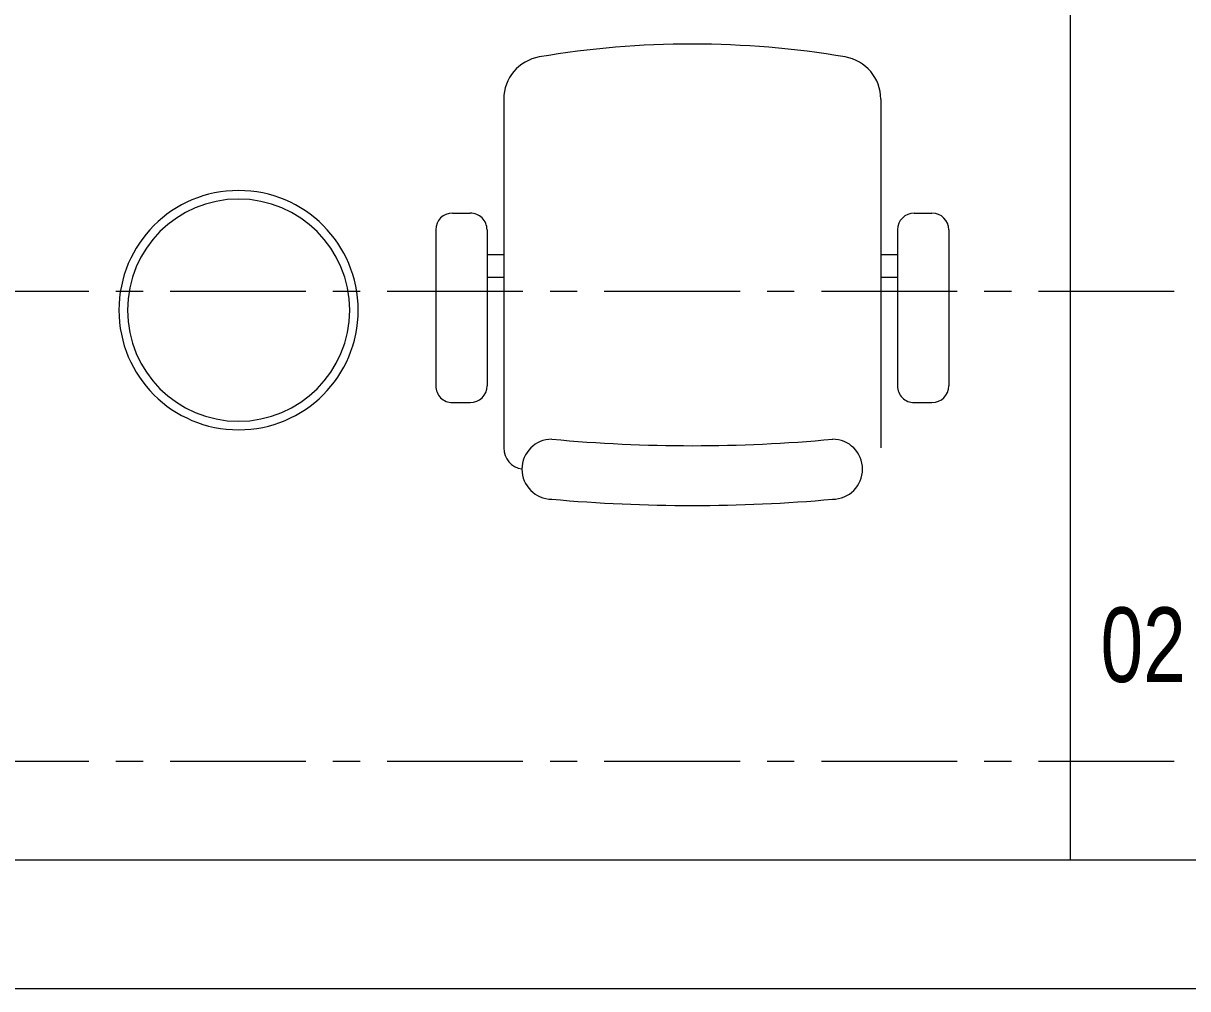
# Model space of a CAD drawing. Header units: millimetres. Extents: x 26027 to 581921, y 7230 to 233891.
# Drawn here: x 476027 to 477390, y 170879 to 172009 of the extents above; entities that cross this region are included whole.
import ezdxf

# ---------------------------------------------------------------- set-up
doc = ezdxf.new("R2010")
doc.units = ezdxf.units.MM
doc.header["$LTSCALE"] = 5
doc.linetypes.add('CENTER', pattern=[50.8, 31.75, -6.35, 6.35, -6.35])
doc.layers.add('axes', color=9, linetype='Continuous')
for name, color, linetype, lineweight in [('Medical Equipment and Furniture', 163, 'Continuous', 0), ('NEW', 1, 'Continuous', 5), ('Walls', 32, 'Continuous', 5)]:
    doc.layers.add(name, color=color, linetype=linetype, lineweight=lineweight)
doc.styles.add('X3G_ENTITY_257CFD', font='swisscl.ttf', dxfattribs={"height": 200})

# ---------------------------------------------------------------- blocks, each defined once
blk = doc.blocks.new('*X15')
at = {"color": 0}
for p, q in [((5, 3), (5, 3)), ((5, 3), (5, 3)), ((5, 3), (5, 3)), ((5, 3), (5, 3)), ((5, 3), (5, 3)), ((5, 3), (5, 3)), ((5, 3), (5, 3)), ((5, 3), (5, 3)), ((5, 3), (5, 3)), ((5, 3), (5, 3)), ((5, 3), (5, 3)), ((5, 3), (5, 3)), ((5, 3), (5, 3)), ((5, 3), (5, 3)), ((5, 3), (5, 3)), ((5, 3), (5, 3)), ((5, 3), (5, 3)), ((5, 3), (5, 3)), ((5, 3), (5, 3)), ((5, 3), (5, 3)), ((5, 3), (5, 3)), ((5, 3), (5, 3)), ((5, 3), (5, 3)), ((5, 3), (5, 3)), ((5, 3), (5, 3)), ((5, 3), (5, 3)), ((5, 3), (5, 3)), ((5, 3), (5, 3)), ((5, 3), (5, 3)), ((5, 3), (5, 3)), ((5, 3), (5, 3)), ((5, 3), (5, 3)), ((5, 3), (5, 3)), ((5, 3), (5, 3)), ((5, 3), (5, 3)), ((5, 3), (5, 3)), ((5, 3), (5, 3)), ((5, 3), (5, 3)), ((5, 3), (5, 3)), ((5, 3), (5, 3)), ((5, 3), (5, 3)), ((5, 3), (5, 3)), ((5, 3), (5, 3)), ((5, 3), (5, 3)), ((5, 3), (5, 3)), ((5, 3), (5, 3)), ((5, 3), (5, 3)), ((5, 3), (5, 3)), ((5, 3), (5, 3)), ((5, 3), (5, 3)), ((5, 3), (5, 3)), ((5, 3), (5, 3)), ((5, 3), (5, 3)), ((5, 3), (5, 3)), ((5, 3), (5, 3)), ((5, 3), (5, 3)), ((5, 3), (5, 3)), ((5, 3), (5, 3)), ((5, 3), (5, 3)), ((5, 3), (5, 3)), ((5, 3), (5, 3)), ((5, 3), (5, 3)), ((5, 3), (5, 3)), ((5, 3), (5, 3)), ((5, 3), (5, 3)), ((5, 3), (5, 3)), ((6, 3), (5, 3)), ((5, 3), (5, 3)), ((6, 3), (5, 3)), ((5, 3), (5, 3)), ((6, 3), (5, 3)), ((5, 3), (5, 3)), ((6, 3), (5, 3)), ((5, 3), (5, 3)), ((5, 3), (5, 3)), ((5, 3), (5, 3)), ((5, 3), (5, 3)), ((5, 3), (5, 3)), ((5, 3), (5, 3)), ((5, 3), (5, 3)), ((5, 3), (5, 3)), ((5, 3), (5, 3)), ((5, 3), (5, 3)), ((5, 3), (5, 3)), ((5, 3), (5, 3)), ((5, 3), (5, 3)), ((5, 3), (5, 3)), ((5, 3), (5, 3)), ((5, 3), (5, 3)), ((5, 3), (5, 3)), ((5, 3), (5, 3)), ((5, 3), (5, 3)), ((5, 3), (5, 3)), ((5, 3), (5, 3)), ((5, 3), (5, 3)), ((5, 3), (5, 3)), ((6, 3), (6, 3)), ((6, 3), (6, 3)), ((6, 3), (6, 3)), ((6, 3), (6, 3)), ((6, 3), (6, 3)), ((6, 3), (6, 3)), ((6, 3), (6, 3)), ((6, 3), (6, 3)), ((6, 3), (6, 3)), ((6, 3), (6, 3)), ((6, 3), (6, 3)), ((6, 3), (6, 3)), ((6, 3), (6, 3)), ((6, 3), (6, 3)), ((6, 3), (6, 3)), ((6, 3), (6, 3)), ((6, 3), (6, 3)), ((6, 3), (6, 3)), ((6, 3), (6, 3)), ((6, 3), (6, 3)), ((6, 3), (6, 3)), ((6, 3), (6, 3)), ((6, 3), (6, 3)), ((6, 3), (6, 3)), ((6, 3), (6, 3)), ((6, 3), (6, 3)), ((6, 3), (6, 3)), ((6, 3), (6, 3)), ((6, 3), (6, 3)), ((6, 3), (6, 3)), ((6, 3), (6, 3)), ((6, 3), (6, 3)), ((6, 3), (6, 3)), ((6, 3), (6, 3)), ((6, 3), (6, 3)), ((6, 3), (6, 3)), ((6, 3), (6, 3)), ((6, 3), (6, 3)), ((6, 3), (6, 3)), ((6, 3), (6, 3)), ((6, 3), (6, 3)), ((6, 3), (6, 3)), ((6, 3), (6, 3)), ((6, 3), (6, 3)), ((6, 3), (6, 3)), ((6, 3), (6, 3)), ((6, 3), (6, 3)), ((6, 3), (6, 3)), ((6, 3), (6, 3)), ((6, 3), (6, 3)), ((6, 3), (6, 3)), ((6, 3), (6, 3)), ((6, 3), (6, 3)), ((6, 3), (6, 3)), ((6, 3), (6, 3)), ((6, 3), (6, 3)), ((6, 3), (6, 3)), ((6, 3), (6, 3)), ((6, 3), (6, 3)), ((6, 3), (6, 3)), ((6, 3), (6, 3)), ((6, 3), (6, 3)), ((6, 3), (6, 3)), ((6, 3), (6, 3)), ((6, 3), (6, 3)), ((6, 3), (6, 3)), ((6, 3), (6, 3)), ((6, 3), (6, 3)), ((6, 3), (6, 3)), ((6, 3), (6, 3)), ((6, 3), (6, 3)), ((6, 3), (6, 3)), ((6, 3), (6, 3)), ((6, 3), (6, 3)), ((6, 3), (6, 3)), ((6, 3), (6, 3)), ((6, 3), (6, 3)), ((6, 3), (6, 3)), ((6, 3), (6, 3)), ((6, 3), (6, 3)), ((6, 3), (6, 3)), ((6, 3), (6, 3)), ((6, 3), (6, 3)), ((6, 3), (6, 3)), ((6, 3), (6, 3)), ((6, 3), (6, 3)), ((6, 3), (6, 3)), ((6, 3), (6, 3)), ((6, 3), (6, 3)), ((6, 3), (6, 3)), ((6, 3), (6, 3)), ((6, 3), (6, 3)), ((6, 3), (6, 3)), ((6, 3), (6, 3)), ((6, 3), (6, 3)), ((6, 3), (6, 3)), ((6, 3), (6, 3)), ((6, 3), (6, 3)), ((6, 3), (6, 3)), ((6, 3), (6, 3)), ((6, 3), (6, 3)), ((6, 3), (6, 3)), ((6, 3), (6, 3)), ((6, 3), (6, 3)), ((6, 3), (6, 3)), ((6, 3), (6, 3)), ((6, 3), (6, 3)), ((6, 3), (6, 3)), ((6, 3), (6, 3)), ((6, 3), (6, 3)), ((6, 3), (6, 3)), ((6, 3), (6, 3)), ((6, 3), (6, 3)), ((6, 3), (6, 3)), ((6, 3), (6, 3)), ((6, 3), (6, 3)), ((6, 3), (6, 3)), ((6, 3), (6, 3)), ((6, 3), (6, 3)), ((6, 3), (6, 3)), ((6, 3), (6, 3)), ((6, 3), (6, 3)), ((6, 3), (6, 3)), ((6, 3), (6, 3)), ((6, 3), (6, 3)), ((6, 3), (6, 3)), ((6, 3), (6, 3)), ((6, 3), (6, 3)), ((6, 3), (6, 3)), ((6, 3), (6, 3)), ((6, 3), (6, 3)), ((6, 3), (6, 3)), ((6, 3), (6, 3)), ((6, 3), (6, 3)), ((6, 3), (6, 3)), ((6, 3), (6, 3)), ((6, 3), (6, 3)), ((6, 3), (6, 3)), ((6, 3), (6, 3)), ((6, 3), (6, 3)), ((6, 3), (6, 3)), ((6, 3), (6, 3)), ((6, 3), (6, 3)), ((6, 3), (6, 3)), ((6, 3), (6, 3)), ((6, 3), (6, 3)), ((6, 3), (6, 3)), ((6, 3), (6, 3)), ((6, 3), (6, 3)), ((6, 3), (6, 3)), ((6, 3), (6, 3)), ((6, 3), (6, 3)), ((6, 3), (6, 3)), ((6, 3), (6, 3)), ((6, 3), (6, 3)), ((6, 3), (6, 3)), ((6, 3), (6, 3)), ((6, 3), (6, 3)), ((6, 3), (6, 3)), ((6, 3), (6, 3)), ((6, 3), (6, 3)), ((6, 3), (6, 3)), ((6, 3), (6, 3)), ((6, 3), (6, 3)), ((6, 3), (6, 3)), ((6, 3), (6, 3)), ((6, 3), (6, 3)), ((6, 3), (6, 3)), ((6, 3), (6, 3)), ((6, 3), (6, 3)), ((6, 3), (6, 3)), ((6, 3), (6, 3)), ((6, 3), (6, 3)), ((6, 3), (6, 3)), ((6, 3), (6, 3)), ((6, 3), (6, 3)), ((6, 3), (6, 3)), ((6, 3), (6, 3)), ((6, 3), (6, 3)), ((6, 3), (6, 3)), ((6, 3), (6, 3)), ((6, 3), (6, 3)), ((6, 3), (6, 3)), ((6, 3), (6, 3)), ((6, 3), (6, 3)), ((6, 3), (6, 3)), ((6, 3), (6, 3)), ((6, 3), (6, 3)), ((6, 3), (6, 3)), ((6, 3), (6, 3)), ((6, 3), (6, 3)), ((6, 3), (6, 3)), ((6, 3), (6, 3)), ((6, 3), (6, 3)), ((6, 3), (6, 3)), ((6, 3), (6, 3)), ((6, 3), (6, 3)), ((6, 3), (6, 3)), ((6, 3), (6, 3)), ((6, 3), (6, 3)), ((6, 3), (6, 3)), ((6, 3), (6, 3)), ((6, 3), (6, 3)), ((6, 3), (6, 3)), ((6, 3), (5, 3)), ((6, 3), (5, 3)), ((6, 3), (5, 3)), ((6, 3), (5, 3)), ((6, 3), (5, 3)), ((6, 3), (6, 3)), ((6, 3), (6, 3)), ((6, 3), (6, 3)), ((6, 3), (6, 3)), ((6, 3), (6, 3)), ((6, 3), (6, 3)), ((6, 3), (6, 3)), ((6, 3), (6, 3)), ((6, 3), (6, 3)), ((6, 3), (6, 3)), ((6, 3), (6, 3)), ((6, 3), (6, 3)), ((6, 3), (6, 3)), ((6, 3), (6, 3)), ((6, 3), (6, 3)), ((6, 3), (6, 3)), ((6, 3), (6, 3)), ((6, 3), (6, 3)), ((6, 3), (6, 3)), ((6, 3), (6, 3)), ((6, 3), (6, 3)), ((6, 3), (6, 3)), ((6, 3), (6, 3)), ((6, 3), (6, 3)), ((6, 3), (6, 3)), ((6, 3), (6, 3)), ((6, 3), (6, 3)), ((6, 3), (6, 3)), ((6, 3), (6, 3)), ((6, 3), (6, 3)), ((6, 3), (6, 3)), ((6, 3), (6, 3)), ((6, 3), (6, 3)), ((6, 3), (6, 3)), ((6, 3), (6, 3)), ((6, 3), (6, 3)), ((6, 3), (6, 3)), ((6, 3), (6, 3)), ((6, 3), (6, 3)), ((6, 3), (6, 3)), ((6, 3), (6, 3)), ((6, 3), (6, 3)), ((6, 3), (6, 3)), ((6, 3), (6, 3)), ((6, 3), (6, 3)), ((6, 3), (6, 3)), ((6, 3), (6, 3)), ((6, 3), (6, 3)), ((6, 3), (6, 3)), ((6, 3), (6, 3)), ((6, 3), (6, 3)), ((6, 3), (6, 3)), ((6, 3), (6, 3)), ((6, 3), (6, 3)), ((6, 3), (6, 3)), ((6, 3), (6, 3)), ((6, 3), (6, 3)), ((6, 3), (6, 3)), ((6, 3), (6, 3)), ((6, 3), (6, 3)), ((6, 3), (6, 3)), ((6, 3), (6, 3)), ((6, 3), (6, 3)), ((6, 3), (6, 3)), ((6, 3), (6, 3)), ((6, 3), (6, 3)), ((6, 3), (6, 3)), ((6, 3), (6, 3)), ((6, 3), (6, 3)), ((6, 3), (6, 3)), ((6, 3), (6, 3)), ((6, 3), (6, 3)), ((6, 3), (6, 3)), ((6, 3), (6, 3)), ((6, 3), (6, 3)), ((6, 3), (6, 3)), ((6, 3), (6, 3)), ((6, 3), (6, 3)), ((6, 3), (6, 3)), ((6, 3), (6, 3)), ((6, 3), (6, 3)), ((6, 3), (6, 3)), ((6, 3), (6, 3)), ((6, 3), (6, 3)), ((6, 3), (6, 3)), ((6, 3), (6, 3)), ((6, 3), (6, 3)), ((6, 3), (6, 3)), ((6, 3), (6, 3)), ((6, 3), (6, 3)), ((6, 3), (6, 3)), ((6, 3), (6, 3)), ((6, 3), (6, 3)), ((6, 3), (6, 3)), ((6, 3), (6, 3)), ((6, 3), (6, 3)), ((6, 3), (6, 3)), ((6, 3), (6, 3)), ((6, 3), (6, 3)), ((6, 3), (6, 3)), ((6, 3), (6, 3)), ((6, 3), (6, 3)), ((6, 3), (6, 3)), ((6, 3), (6, 3)), ((6, 3), (6, 3)), ((6, 3), (6, 3)), ((6, 3), (6, 3)), ((6, 3), (6, 3)), ((6, 3), (6, 3)), ((6, 3), (6, 3)), ((6, 3), (6, 3)), ((6, 3), (6, 3)), ((6, 3), (6, 3)), ((6, 3), (6, 3)), ((6, 3), (6, 3)), ((6, 3), (6, 3)), ((6, 3), (6, 3)), ((6, 3), (6, 3)), ((6, 3), (6, 3)), ((6, 3), (6, 3)), ((6, 3), (6, 3)), ((6, 3), (6, 3)), ((6, 3), (6, 3)), ((6, 3), (6, 3)), ((6, 3), (6, 3)), ((6, 3), (6, 3)), ((6, 3), (6, 3)), ((6, 3), (6, 3)), ((6, 3), (6, 3)), ((6, 3), (6, 3)), ((6, 3), (6, 3)), ((6, 3), (6, 3)), ((6, 3), (6, 3)), ((6, 3), (6, 3)), ((6, 3), (6, 3)), ((6, 3), (6, 3)), ((6, 3), (6, 3)), ((6, 3), (6, 3)), ((6, 3), (6, 3)), ((6, 3), (6, 3)), ((6, 3), (6, 3)), ((6, 3), (6, 3)), ((6, 3), (6, 3)), ((6, 3), (6, 3)), ((6, 3), (6, 3)), ((6, 3), (6, 3)), ((6, 3), (6, 3)), ((6, 3), (6, 3)), ((6, 3), (6, 3)), ((6, 3), (6, 3)), ((6, 3), (6, 3)), ((6, 3), (6, 3)), ((6, 3), (6, 3)), ((6, 3), (6, 3)), ((6, 3), (6, 3)), ((6, 3), (6, 3)), ((6, 3), (6, 3)), ((6, 3), (6, 3)), ((6, 3), (6, 3)), ((6, 3), (6, 3)), ((6, 3), (6, 3)), ((6, 3), (6, 3)), ((6, 3), (6, 3)), ((6, 3), (6, 3)), ((6, 3), (6, 3)), ((6, 3), (6, 3)), ((6, 3), (6, 3)), ((6, 3), (6, 3)), ((6, 3), (6, 3)), ((6, 3), (6, 3)), ((6, 3), (6, 3)), ((6, 3), (6, 3)), ((6, 3), (6, 3)), ((6, 3), (6, 3)), ((6, 3), (6, 3)), ((6, 3), (6, 3)), ((6, 3), (6, 3)), ((6, 3), (6, 3)), ((6, 3), (6, 3)), ((6, 3), (6, 3)), ((6, 3), (6, 3)), ((6, 3), (6, 3)), ((6, 3), (6, 3)), ((6, 3), (6, 3)), ((6, 3), (6, 3)), ((6, 3), (6, 3)), ((6, 3), (6, 3)), ((6, 3), (6, 3)), ((6, 3), (6, 3)), ((6, 3), (6, 3)), ((6, 3), (6, 3)), ((6, 3), (6, 3)), ((6, 3), (6, 3)), ((6, 3), (6, 3)), ((6, 3), (6, 3)), ((6, 3), (6, 3)), ((6, 3), (6, 3)), ((6, 3), (6, 3)), ((6, 3), (6, 3)), ((6, 3), (6, 3)), ((6, 3), (6, 3)), ((6, 3), (6, 3)), ((6, 3), (6, 3)), ((6, 3), (6, 3)), ((6, 3), (6, 3)), ((6, 3), (6, 3)), ((6, 3), (6, 3)), ((6, 3), (6, 3)), ((6, 3), (6, 3)), ((6, 3), (6, 3)), ((6, 3), (6, 3)), ((6, 3), (6, 3)), ((6, 3), (6, 3)), ((6, 3), (6, 3)), ((6, 3), (6, 3)), ((6, 3), (6, 3)), ((6, 3), (6, 3)), ((6, 3), (6, 3)), ((6, 3), (6, 3)), ((6, 3), (6, 3)), ((6, 3), (6, 3)), ((6, 3), (6, 3)), ((6, 3), (6, 3)), ((6, 3), (6, 3)), ((6, 3), (6, 3)), ((6, 3), (6, 3)), ((6, 3), (6, 3)), ((6, 3), (6, 3)), ((6, 3), (6, 3)), ((6, 3), (6, 3)), ((6, 3), (6, 3)), ((6, 3), (6, 3)), ((6, 3), (6, 3)), ((6, 3), (6, 3)), ((6, 3), (6, 3)), ((6, 3), (6, 3)), ((6, 3), (6, 3)), ((6, 3), (6, 3)), ((6, 3), (6, 3)), ((6, 3), (6, 3)), ((6, 3), (6, 3)), ((6, 3), (6, 3)), ((6, 3), (6, 3)), ((6, 3), (6, 3)), ((6, 3), (6, 3)), ((6, 3), (6, 3)), ((6, 3), (6, 3)), ((6, 3), (6, 3)), ((6, 3), (6, 3)), ((6, 3), (6, 3)), ((6, 3), (6, 3)), ((6, 3), (6, 3)), ((6, 3), (6, 3)), ((6, 3), (6, 3)), ((6, 3), (6, 3)), ((6, 3), (6, 3)), ((6, 3), (6, 3)), ((6, 3), (6, 3)), ((6, 3), (6, 3)), ((6, 3), (6, 3)), ((6, 3), (6, 3)), ((6, 3), (6, 3)), ((6, 3), (6, 3)), ((6, 3), (6, 3)), ((6, 3), (6, 3)), ((6, 3), (6, 3)), ((6, 3), (6, 3)), ((6, 3), (6, 3)), ((6, 3), (6, 3)), ((6, 3), (6, 3)), ((6, 3), (6, 3)), ((6, 3), (6, 3)), ((6, 3), (6, 3)), ((6, 3), (6, 3)), ((6, 3), (6, 3)), ((6, 3), (6, 3)), ((6, 3), (6, 3)), ((6, 3), (6, 3)), ((6, 3), (6, 3)), ((6, 3), (6, 3)), ((6, 3), (6, 3)), ((6, 3), (6, 3)), ((6, 3), (6, 3)), ((6, 3), (6, 3)), ((6, 3), (6, 3)), ((6, 3), (6, 3)), ((6, 3), (6, 3)), ((6, 3), (6, 3)), ((6, 3), (6, 3)), ((6, 3), (6, 3)), ((6, 3), (6, 3)), ((6, 3), (6, 3)), ((6, 3), (6, 3)), ((6, 3), (6, 3)), ((6, 3), (6, 3)), ((6, 3), (6, 3)), ((6, 3), (6, 3)), ((6, 3), (6, 3)), ((6, 3), (6, 3)), ((6, 3), (6, 3)), ((6, 3), (6, 3)), ((6, 3), (6, 3)), ((6, 3), (6, 3)), ((6, 3), (6, 3)), ((6, 3), (6, 3)), ((6, 3), (6, 3)), ((6, 3), (6, 3)), ((6, 3), (6, 3)), ((6, 3), (6, 3)), ((6, 3), (6, 3)), ((6, 3), (6, 3)), ((6, 3), (6, 3)), ((6, 3), (6, 3)), ((6, 3), (6, 3)), ((6, 3), (6, 3)), ((6, 3), (6, 3)), ((6, 3), (6, 3))]:
    blk.add_line(p, q, dxfattribs=at)
blk = doc.blocks.new('*X16')
at = {"color": 0}
for p, q in [((13, 1), (13, 1)), ((13, 1), (13, 1)), ((13, 1), (13, 1)), ((13, 1), (13, 1)), ((13, 1), (13, 1)), ((13, 1), (13, 1)), ((13, 1), (13, 1)), ((13, 1), (13, 1)), ((13, 1), (13, 1)), ((13, 1), (13, 1)), ((13, 1), (13, 1)), ((13, 1), (13, 1)), ((13, 1), (13, 1)), ((13, 1), (13, 1)), ((13, 1), (13, 1)), ((13, 1), (14, 1)), ((13, 1), (14, 1)), ((13, 1), (14, 1)), ((13, 1), (13, 1)), ((13, 1), (13, 1)), ((13, 1), (13, 1)), ((13, 1), (13, 1)), ((13, 1), (13, 1)), ((13, 1), (13, 1)), ((13, 1), (13, 1)), ((13, 1), (13, 1)), ((13, 1), (13, 1)), ((13, 1), (13, 1)), ((13, 1), (13, 1)), ((13, 1), (13, 1)), ((13, 1), (13, 1)), ((13, 1), (13, 1)), ((13, 1), (13, 1)), ((13, 1), (13, 1)), ((13, 1), (13, 1)), ((13, 1), (13, 1)), ((13, 1), (13, 1)), ((13, 1), (13, 1)), ((13, 1), (13, 1)), ((13, 1), (13, 1)), ((13, 1), (13, 1)), ((13, 1), (13, 1)), ((13, 1), (13, 1)), ((13, 1), (13, 1)), ((13, 1), (13, 1)), ((13, 1), (13, 1)), ((13, 1), (13, 1)), ((13, 1), (13, 1)), ((13, 1), (13, 1)), ((13, 1), (13, 1)), ((13, 1), (13, 1)), ((13, 1), (13, 1)), ((13, 1), (13, 1)), ((13, 1), (13, 1)), ((13, 1), (13, 1)), ((13, 1), (13, 1)), ((13, 1), (13, 1)), ((13, 1), (13, 1)), ((13, 1), (13, 1)), ((13, 1), (13, 1)), ((13, 1), (13, 1)), ((13, 1), (13, 1)), ((13, 1), (13, 1)), ((13, 1), (13, 1)), ((13, 1), (13, 1)), ((13, 1), (13, 1)), ((13, 1), (13, 1)), ((13, 1), (13, 1)), ((13, 1), (13, 1)), ((13, 1), (13, 1)), ((13, 1), (13, 1)), ((13, 1), (13, 1)), ((13, 1), (13, 1)), ((13, 1), (13, 1)), ((13, 1), (13, 1)), ((13, 1), (13, 1)), ((13, 1), (13, 1)), ((13, 1), (13, 1)), ((13, 1), (13, 1)), ((13, 1), (13, 1)), ((13, 1), (13, 1)), ((13, 1), (13, 1)), ((13, 1), (13, 1)), ((13, 1), (13, 1)), ((13, 1), (13, 1)), ((13, 1), (13, 1)), ((13, 1), (13, 1)), ((13, 1), (13, 1)), ((13, 1), (13, 1)), ((13, 1), (13, 1)), ((13, 1), (13, 1)), ((13, 1), (13, 1)), ((13, 1), (13, 1)), ((13, 1), (13, 1)), ((13, 1), (13, 1)), ((13, 1), (13, 1)), ((13, 1), (13, 1)), ((13, 1), (13, 1)), ((13, 1), (13, 1)), ((13, 1), (13, 1)), ((13, 1), (13, 1)), ((13, 1), (13, 1)), ((13, 1), (13, 1)), ((13, 1), (13, 1)), ((13, 1), (13, 1)), ((13, 1), (13, 1)), ((13, 1), (13, 1)), ((13, 1), (13, 1)), ((13, 1), (13, 1)), ((13, 1), (13, 1)), ((13, 1), (13, 1)), ((13, 1), (13, 1)), ((13, 1), (13, 1)), ((13, 1), (13, 1)), ((13, 1), (13, 1)), ((13, 1), (13, 1)), ((13, 1), (13, 1)), ((13, 1), (13, 1)), ((13, 1), (13, 1)), ((13, 1), (13, 1)), ((13, 1), (13, 1)), ((13, 1), (13, 1)), ((13, 1), (13, 1)), ((13, 1), (14, 1)), ((13, 0), (13, 0)), ((13, 0), (13, 0)), ((13, 0), (13, 0)), ((13, 0), (13, 0)), ((13, 0), (13, 0)), ((13, 0), (13, 0)), ((13, 0), (13, 0)), ((13, 0), (13, 0)), ((13, 0), (13, 0)), ((13, 0), (13, 0)), ((13, 0), (13, 0)), ((13, 0), (13, 0)), ((13, 0), (13, 0)), ((13, 0), (13, 0)), ((13, 0), (13, 0)), ((13, 0), (13, 0)), ((13, 0), (13, 0)), ((13, 0), (13, 0)), ((13, 0), (13, 0)), ((13, 0), (13, 0)), ((13, 0), (13, 0)), ((13, 0), (13, 0)), ((13, 0), (13, 0)), ((13, 0), (13, 0)), ((13, 0), (13, 0)), ((13, 0), (13, 0)), ((13, 0), (13, 0)), ((13, 0), (13, 0)), ((13, 0), (13, 0)), ((13, 0), (13, 0)), ((13, 0), (13, 0)), ((13, 0), (13, 0)), ((13, 0), (13, 0)), ((13, 0), (13, 0)), ((13, 0), (13, 0)), ((13, 0), (13, 0)), ((13, 0), (13, 0)), ((13, 0), (13, 0)), ((13, 0), (13, 0)), ((13, 0), (13, 0)), ((13, 0), (13, 0)), ((13, 0), (13, 0)), ((13, 0), (13, 0)), ((13, 0), (13, 0)), ((13, 0), (13, 0)), ((13, 0), (13, 0)), ((13, 0), (13, 0)), ((13, 0), (13, 0)), ((13, 0), (14, 0)), ((13, 0), (14, 0)), ((13, 0), (13, 0)), ((13, 0), (14, 0)), ((14, 1), (14, 1)), ((14, 1), (14, 1)), ((14, 1), (14, 1)), ((14, 1), (14, 1)), ((14, 1), (14, 1)), ((14, 1), (14, 1)), ((14, 1), (14, 1)), ((14, 1), (14, 1)), ((14, 1), (14, 1)), ((14, 1), (14, 1)), ((14, 1), (14, 1)), ((14, 1), (14, 1)), ((14, 1), (14, 1)), ((14, 1), (14, 1)), ((14, 1), (14, 1)), ((14, 1), (14, 1)), ((14, 1), (14, 1)), ((14, 1), (14, 1)), ((14, 1), (14, 1)), ((14, 1), (14, 1)), ((14, 1), (14, 1)), ((14, 1), (14, 1)), ((14, 1), (14, 1)), ((14, 1), (14, 1)), ((14, 1), (14, 1)), ((14, 1), (14, 1)), ((14, 1), (14, 1)), ((14, 1), (14, 1)), ((14, 1), (14, 1)), ((14, 1), (14, 1)), ((14, 1), (14, 1)), ((14, 1), (14, 1)), ((14, 1), (14, 1)), ((14, 1), (14, 1)), ((14, 1), (14, 1)), ((14, 1), (14, 1)), ((14, 1), (14, 1)), ((14, 1), (14, 1)), ((14, 1), (14, 1)), ((14, 1), (14, 1)), ((14, 1), (14, 1)), ((14, 1), (14, 1)), ((14, 1), (14, 1)), ((14, 1), (14, 1)), ((14, 1), (14, 1)), ((14, 1), (14, 1)), ((14, 1), (14, 1)), ((14, 1), (14, 1)), ((14, 1), (14, 1)), ((14, 1), (14, 1)), ((14, 1), (14, 1)), ((14, 1), (14, 1)), ((14, 1), (14, 1)), ((14, 1), (14, 1)), ((14, 1), (14, 1)), ((14, 1), (14, 1)), ((14, 1), (14, 1)), ((14, 1), (14, 1)), ((14, 1), (14, 1)), ((14, 1), (14, 1)), ((14, 1), (14, 1)), ((14, 1), (14, 1)), ((14, 1), (14, 1)), ((14, 1), (14, 1)), ((14, 1), (14, 1)), ((14, 1), (14, 1)), ((14, 1), (14, 1)), ((14, 1), (14, 1)), ((14, 1), (14, 1)), ((14, 1), (14, 1)), ((14, 1), (14, 1)), ((14, 1), (14, 1)), ((14, 1), (14, 1)), ((14, 1), (14, 1)), ((14, 1), (14, 1)), ((14, 1), (14, 1)), ((14, 1), (14, 1)), ((14, 1), (14, 1)), ((14, 1), (14, 1)), ((14, 1), (14, 1)), ((14, 1), (14, 1)), ((14, 1), (14, 1)), ((14, 1), (14, 1)), ((14, 1), (14, 1)), ((14, 1), (14, 1)), ((14, 1), (14, 1)), ((14, 1), (14, 1)), ((14, 1), (14, 1)), ((14, 1), (14, 1)), ((14, 1), (14, 1)), ((14, 1), (14, 1)), ((14, 1), (14, 1)), ((14, 1), (14, 1)), ((14, 1), (14, 1)), ((14, 0), (14, 0)), ((14, 0), (14, 0)), ((14, 0), (14, 0)), ((14, 0), (14, 0)), ((14, 0), (14, 0)), ((14, 0), (14, 0)), ((14, 0), (14, 0)), ((14, 0), (14, 0)), ((14, 0), (14, 0)), ((14, 0), (14, 0)), ((14, 0), (14, 0)), ((14, 0), (14, 0)), ((14, 0), (14, 0)), ((14, 0), (14, 0)), ((14, 0), (14, 0)), ((14, 0), (14, 0)), ((14, 0), (14, 0)), ((14, 0), (14, 0)), ((14, 0), (14, 0)), ((14, 0), (14, 0)), ((14, 0), (14, 0)), ((14, 0), (14, 0)), ((14, 0), (14, 0)), ((14, 0), (14, 0)), ((14, 0), (14, 0)), ((14, 0), (14, 0)), ((14, 0), (14, 0)), ((14, 0), (14, 0)), ((14, 0), (14, 0)), ((14, 0), (14, 0)), ((14, 0), (14, 0)), ((14, 0), (14, 0)), ((14, 0), (14, 0)), ((14, 0), (14, 0)), ((14, 0), (14, 0)), ((14, 0), (14, 0)), ((14, 0), (14, 0)), ((14, 0), (14, 0)), ((14, 0), (14, 0)), ((14, 0), (14, 0)), ((14, 0), (14, 0)), ((14, 0), (14, 0)), ((14, 0), (14, 0)), ((14, 0), (14, 0)), ((14, 0), (14, 0)), ((14, 0), (14, 0)), ((14, 0), (14, 0)), ((14, 0), (14, 0)), ((13, 0), (13, 0)), ((13, 0), (14, 0)), ((13, 0), (13, 0)), ((13, 0), (14, 0)), ((13, 0), (13, 0)), ((13, 0), (14, 0)), ((13, 0), (13, 0)), ((13, 0), (13, 0)), ((13, 0), (13, 0)), ((13, 0), (13, 0)), ((13, 0), (14, 0)), ((13, 0), (13, 0)), ((13, 0), (14, 0)), ((13, 0), (13, 0)), ((13, 0), (14, 0)), ((13, 0), (13, 0)), ((13, 0), (14, 0)), ((13, 0), (13, 0)), ((13, 0), (14, 0)), ((13, 0), (13, 0)), ((13, 0), (14, 0)), ((13, 0), (13, 0)), ((13, 0), (14, 0)), ((13, 0), (13, 0)), ((13, 0), (13, 0)), ((13, 0), (13, 0)), ((13, 0), (14, 0)), ((13, 0), (13, 0)), ((13, 0), (14, 0)), ((13, 0), (13, 0)), ((13, 0), (14, 0)), ((13, 0), (13, 0)), ((13, 0), (14, 0)), ((13, 0), (13, 0)), ((13, 0), (13, 0)), ((13, 0), (13, 0)), ((13, 0), (13, 0)), ((13, 0), (13, 0)), ((13, 0), (13, 0)), ((13, 0), (13, 0)), ((13, 0), (13, 0)), ((13, 0), (13, 0)), ((13, 0), (13, 0)), ((13, 0), (13, 0)), ((13, 0), (13, 0)), ((13, 0), (13, 0)), ((13, 0), (13, 0)), ((13, 0), (13, 0)), ((13, 0), (13, 0)), ((13, 0), (13, 0)), ((13, 0), (13, 0)), ((13, 0), (13, 0)), ((13, 0), (13, 0)), ((13, 0), (13, 0)), ((13, 0), (13, 0)), ((13, 0), (13, 0)), ((13, 0), (13, 0)), ((13, 0), (13, 0)), ((13, 0), (13, 0)), ((13, 0), (13, 0)), ((13, 0), (13, 0)), ((13, 0), (13, 0)), ((13, 0), (13, 0)), ((13, 0), (13, 0)), ((13, -1), (13, -1)), ((13, -1), (13, -1)), ((13, -1), (13, -1)), ((13, -1), (13, -1)), ((13, -1), (13, -1)), ((13, -1), (14, -1)), ((13, -1), (13, -1)), ((14, 0), (14, 0)), ((14, 0), (14, 0)), ((14, 0), (14, 0)), ((14, 0), (14, 0)), ((14, 0), (14, 0)), ((14, 0), (14, 0)), ((14, 0), (14, 0)), ((14, 0), (14, 0)), ((14, 0), (14, 0)), ((14, 0), (14, 0)), ((14, 0), (14, 0)), ((14, 0), (14, 0)), ((14, 0), (14, 0)), ((14, 0), (14, 0)), ((14, 0), (14, 0)), ((13, 0), (14, 0)), ((14, 0), (14, 0)), ((14, 0), (14, 0)), ((14, 0), (14, 0)), ((14, 0), (14, 0)), ((14, 0), (14, 0)), ((14, 0), (14, 0)), ((14, 0), (14, 0)), ((14, 0), (14, 0)), ((14, 0), (14, 0)), ((14, 0), (14, 0)), ((14, 0), (14, 0)), ((14, 0), (14, 0)), ((14, 0), (14, 0)), ((14, 0), (14, 0)), ((14, 0), (14, 0)), ((14, 0), (14, 0)), ((14, 0), (14, 0)), ((14, 0), (14, 0)), ((14, 0), (14, 0)), ((14, 0), (14, 0)), ((14, 0), (14, 0)), ((14, 0), (14, 0)), ((14, 0), (14, 0)), ((14, 0), (14, 0)), ((14, 0), (14, 0)), ((14, 0), (14, 0)), ((14, 0), (14, 0)), ((14, 0), (14, 0)), ((14, 0), (14, 0)), ((14, 0), (14, 0)), ((14, 0), (14, 0)), ((14, 0), (14, 0)), ((14, 0), (14, 0)), ((14, 0), (14, 0)), ((14, -1), (14, -1)), ((14, -1), (14, -1)), ((14, -1), (14, -1)), ((14, -1), (14, -1)), ((14, -1), (14, -1))]:
    blk.add_line(p, q, dxfattribs=at)
blk = doc.blocks.new('GF21018-P')
at = {"color": 0}
for p, q in [((-0.2207, 0.4756), (-0.2207, 0.0675)), ((0.2205, 0.4756), (0.2205, 0.0675)), ((-0.2806, 0.3422), (-0.2598, 0.3422)), ((0.2596, 0.3422), (0.2804, 0.3422)), ((-0.3002, 0.3226), (-0.3002, 0.14)), ((-0.2402, 0.3226), (-0.2402, 0.14)), ((0.24, 0.3226), (0.24, 0.14)), ((0.3, 0.3226), (0.3, 0.14)), ((-0.2402, 0.2937), (-0.2207, 0.2937)), ((0.2205, 0.2937), (0.24, 0.2937)), ((-0.2402, 0.2671), (-0.2207, 0.2671)), ((0.2205, 0.2671), (0.24, 0.2671)), ((-0.2806, 0.1204), (-0.2598, 0.1204)), ((0.2596, 0.1204), (0.2804, 0.1204))]:
    blk.add_line(p, q, dxfattribs=at)
for points in [[(0.24, 0.2937), (0.24, 0.2937), (0.24, 0.2937), (0.24, 0.2937), (0.24, 0.2937), (0.24, 0.2937), (0.24, 0.2937), (0.24, 0.2937), (0.24, 0.2937), (0.24, 0.2937), (0.24, 0.2937), (0.24, 0.2937), (0.24, 0.2937), (0.24, 0.2937), (0.24, 0.2937), (0.24, 0.2937), (0.24, 0.2937), (0.24, 0.2937), (0.24, 0.2937), (0.24, 0.2937), (0.24, 0.2937), (0.24, 0.2937), (0.24, 0.2937), (0.24, 0.2937), (0.24, 0.2937), (0.24, 0.2937), (0.24, 0.2937), (0.24, 0.2937), (0.24, 0.2937), (0.24, 0.2937), (0.24, 0.2937), (0.24, 0.2937), (0.24, 0.2937), (0.24, 0.2937), (0.24, 0.2937), (0.24, 0.2937), (0.24, 0.2937), (0.24, 0.2937), (0.24, 0.2937), (0.24, 0.2937), (0.24, 0.2937), (0.24, 0.2937), (0.24, 0.2937), (0.24, 0.2937), (0.24, 0.2937), (0.24, 0.2937), (0.24, 0.2937), (0.24, 0.2937), (0.24, 0.2937), (0.24, 0.2937), (0.24, 0.2937), (0.24, 0.2937), (0.24, 0.2937), (0.24, 0.2937), (0.24, 0.2937), (0.24, 0.2937), (0.24, 0.2937), (0.24, 0.2937), (0.24, 0.2937), (0.24, 0.2937), (0.24, 0.2937), (0.24, 0.2937), (0.24, 0.2937), (0.24, 0.2937), (0.24, 0.2937), (0.24, 0.2937), (0.24, 0.2937), (0.24, 0.2937), (0.24, 0.2937), (0.24, 0.2937), (0.24, 0.2937), (0.24, 0.2937), (0.24, 0.2937), (0.24, 0.2937), (0.24, 0.2937), (0.24, 0.2937), (0.24, 0.2937), (0.24, 0.2937), (0.24, 0.2937), (0.24, 0.2937), (0.24, 0.2937), (0.24, 0.2937), (0.24, 0.2937), (0.24, 0.2937), (0.24, 0.2937), (0.24, 0.2937), (0.24, 0.2937), (0.24, 0.2937), (0.24, 0.2937), (0.24, 0.2937), (0.24, 0.2937), (0.24, 0.2937), (0.24, 0.2937), (0.24, 0.2937), (0.24, 0.2937), (0.24, 0.2937), (0.24, 0.2937), (0.24, 0.2937), (0.24, 0.2937), (0.24, 0.2937), (0.24, 0.2937), (0.24, 0.2937), (0.24, 0.2937), (0.24, 0.2937), (0.24, 0.2937), (0.24, 0.2937), (0.24, 0.2937), (0.24, 0.2937), (0.24, 0.2937), (0.24, 0.2937), (0.24, 0.2937), (0.24, 0.2937), (0.24, 0.2937), (0.24, 0.2937), (0.24, 0.2937), (0.24, 0.2937), (0.24, 0.2937), (0.24, 0.2937), (0.24, 0.2937), (0.24, 0.2937), (0.24, 0.2937), (0.24, 0.2937), (0.24, 0.2937), (0.24, 0.2937), (0.24, 0.2937), (0.24, 0.2937), (0.24, 0.2937), (0.24, 0.2937), (0.24, 0.2937), (0.24, 0.2937), (0.24, 0.2937), (0.24, 0.2937), (0.24, 0.2937), (0.24, 0.2937), (0.24, 0.2937), (0.24, 0.2937), (0.24, 0.2937), (0.24, 0.2937), (0.24, 0.2937), (0.24, 0.2937), (0.24, 0.2937), (0.24, 0.2937), (0.24, 0.2937), (0.24, 0.2937), (0.24, 0.2937), (0.24, 0.2937), (0.24, 0.2937), (0.24, 0.2937), (0.24, 0.2937), (0.24, 0.2937), (0.24, 0.2937), (0.24, 0.2937), (0.24, 0.2937), (0.24, 0.2937), (0.24, 0.2937), (0.24, 0.2937), (0.24, 0.2937), (0.24, 0.2937), (0.24, 0.2937), (0.24, 0.2937), (0.24, 0.2937), (0.24, 0.2937), (0.24, 0.2937), (0.24, 0.2937), (0.24, 0.2937), (0.24, 0.2937), (0.24, 0.2937), (0.24, 0.2937), (0.24, 0.2937), (0.24, 0.2937), (0.24, 0.2937), (0.24, 0.2937), (0.24, 0.2937), (0.24, 0.2937), (0.24, 0.2937), (0.24, 0.2937), (0.24, 0.2937), (0.24, 0.2937), (0.24, 0.2937), (0.24, 0.2937), (0.24, 0.2937), (0.24, 0.2937), (0.24, 0.2937), (0.24, 0.2937), (0.24, 0.2937), (0.24, 0.2937), (0.24, 0.2937), (0.24, 0.2937), (0.24, 0.2937), (0.24, 0.2937), (0.24, 0.2937), (0.24, 0.2937), (0.24, 0.2937), (0.24, 0.2937), (0.24, 0.2937), (0.24, 0.2937), (0.24, 0.2937), (0.24, 0.2937), (0.24, 0.2937), (0.24, 0.2937), (0.24, 0.2937), (0.24, 0.2937), (0.24, 0.2937), (0.24, 0.2937), (0.24, 0.2937), (0.24, 0.2937), (0.24, 0.2937), (0.24, 0.2937), (0.24, 0.2937), (0.24, 0.2937), (0.24, 0.2937), (0.24, 0.2937), (0.24, 0.2937), (0.24, 0.2937), (0.24, 0.2937), (0.24, 0.2937), (0.24, 0.2937), (0.24, 0.2937), (0.24, 0.2937), (0.24, 0.2937), (0.24, 0.2937), (0.24, 0.2937), (0.24, 0.2937), (0.24, 0.2937), (0.24, 0.2937), (0.24, 0.2937), (0.24, 0.2937), (0.24, 0.2937), (0.24, 0.2937), (0.24, 0.2937), (0.24, 0.2937), (0.24, 0.2937), (0.24, 0.2937), (0.24, 0.2937), (0.24, 0.2937), (0.24, 0.2937), (0.24, 0.2937), (0.24, 0.2937), (0.24, 0.2937), (0.24, 0.2937), (0.24, 0.2937), (0.24, 0.2937), (0.24, 0.2937), (0.24, 0.2937), (0.24, 0.2937), (0.24, 0.2937), (0.24, 0.2937), (0.24, 0.2937), (0.24, 0.2937), (0.24, 0.2937), (0.24, 0.2937), (0.24, 0.2937), (0.24, 0.2937), (0.24, 0.2937), (0.24, 0.2937), (0.24, 0.2937), (0.24, 0.2937), (0.24, 0.2937), (0.24, 0.2937), (0.24, 0.2937), (0.24, 0.2937), (0.24, 0.2937), (0.24, 0.2937), (0.24, 0.2937), (0.24, 0.2937), (0.24, 0.2937), (0.24, 0.2937), (0.24, 0.2937), (0.24, 0.2937), (0.24, 0.2937), (0.24, 0.2937), (0.24, 0.2937), (0.24, 0.2937), (0.24, 0.2937), (0.24, 0.2937), (0.24, 0.2937), (0.24, 0.2937)], [(0.24, 0.2937), (0.24, 0.2937), (0.24, 0.2937), (0.24, 0.2937), (0.24, 0.2937), (0.24, 0.2937), (0.24, 0.2937), (0.24, 0.2937), (0.24, 0.2937), (0.24, 0.2937), (0.24, 0.2937), (0.24, 0.2937), (0.24, 0.2937), (0.24, 0.2937), (0.24, 0.2937), (0.24, 0.2937), (0.24, 0.2937), (0.24, 0.2937), (0.24, 0.2937), (0.24, 0.2937), (0.24, 0.2937), (0.24, 0.2937), (0.24, 0.2937), (0.24, 0.2937), (0.24, 0.2937), (0.24, 0.2937), (0.24, 0.2937), (0.24, 0.2937), (0.24, 0.2937), (0.24, 0.2937), (0.24, 0.2937), (0.24, 0.2937), (0.24, 0.2937), (0.24, 0.2937), (0.24, 0.2937), (0.24, 0.2937), (0.24, 0.2937), (0.24, 0.2937), (0.24, 0.2937), (0.24, 0.2937), (0.24, 0.2937), (0.24, 0.2937), (0.24, 0.2937), (0.24, 0.2937), (0.24, 0.2937), (0.24, 0.2937), (0.24, 0.2937), (0.24, 0.2937), (0.24, 0.2937), (0.24, 0.2937), (0.24, 0.2937), (0.24, 0.2937), (0.24, 0.2937), (0.24, 0.2937), (0.24, 0.2937), (0.24, 0.2937), (0.24, 0.2937), (0.24, 0.2937), (0.24, 0.2937), (0.24, 0.2937), (0.24, 0.2937), (0.24, 0.2937), (0.24, 0.2937), (0.24, 0.2937), (0.24, 0.2937), (0.24, 0.2937), (0.24, 0.2937), (0.24, 0.2937), (0.24, 0.2937), (0.24, 0.2937), (0.24, 0.2937), (0.24, 0.2937), (0.24, 0.2937), (0.24, 0.2937), (0.24, 0.2937), (0.24, 0.2937), (0.24, 0.2937), (0.24, 0.2937), (0.24, 0.2937), (0.24, 0.2937), (0.24, 0.2937), (0.24, 0.2937), (0.24, 0.2937), (0.24, 0.2937), (0.24, 0.2937), (0.24, 0.2937), (0.24, 0.2937), (0.24, 0.2937), (0.24, 0.2937), (0.24, 0.2937), (0.24, 0.2937), (0.24, 0.2937), (0.24, 0.2937), (0.24, 0.2937), (0.24, 0.2937), (0.24, 0.2937), (0.24, 0.2937), (0.24, 0.2937), (0.24, 0.2937), (0.24, 0.2937), (0.24, 0.2937), (0.24, 0.2937), (0.24, 0.2937), (0.24, 0.2937), (0.24, 0.2937), (0.24, 0.2937), (0.24, 0.2937), (0.24, 0.2937), (0.24, 0.2937), (0.24, 0.2937), (0.24, 0.2937), (0.24, 0.2937), (0.24, 0.2937), (0.24, 0.2937), (0.24, 0.2937), (0.24, 0.2937), (0.24, 0.2937), (0.24, 0.2937), (0.24, 0.2937), (0.24, 0.2937), (0.24, 0.2937), (0.24, 0.2937), (0.24, 0.2937), (0.24, 0.2937), (0.24, 0.2937), (0.24, 0.2937), (0.24, 0.2937), (0.24, 0.2937), (0.24, 0.2937), (0.24, 0.2937), (0.24, 0.2937), (0.24, 0.2937), (0.24, 0.2937), (0.24, 0.2937), (0.24, 0.2937), (0.24, 0.2937), (0.24, 0.2937), (0.24, 0.2937), (0.24, 0.2937), (0.24, 0.2937), (0.24, 0.2937), (0.24, 0.2937), (0.24, 0.2937), (0.24, 0.2937), (0.24, 0.2937), (0.24, 0.2937), (0.24, 0.2937), (0.24, 0.2937), (0.24, 0.2937), (0.24, 0.2937), (0.24, 0.2937), (0.24, 0.2937), (0.24, 0.2937), (0.24, 0.2937), (0.24, 0.2937), (0.24, 0.2937), (0.24, 0.2937), (0.24, 0.2937), (0.24, 0.2937), (0.24, 0.2937), (0.24, 0.2937), (0.24, 0.2937), (0.24, 0.2937), (0.24, 0.2937), (0.24, 0.2937), (0.24, 0.2937), (0.24, 0.2937), (0.24, 0.2937), (0.24, 0.2937), (0.24, 0.2937), (0.24, 0.2937), (0.24, 0.2937), (0.24, 0.2937), (0.24, 0.2937), (0.24, 0.2937), (0.24, 0.2937), (0.24, 0.2937), (0.24, 0.2937), (0.24, 0.2937), (0.24, 0.2937), (0.24, 0.2937), (0.24, 0.2937), (0.24, 0.2937), (0.24, 0.2937), (0.24, 0.2937), (0.24, 0.2937), (0.24, 0.2937), (0.24, 0.2937), (0.24, 0.2937), (0.24, 0.2937), (0.24, 0.2937), (0.24, 0.2937), (0.24, 0.2937), (0.24, 0.2937), (0.24, 0.2937), (0.24, 0.2937), (0.24, 0.2937), (0.24, 0.2937), (0.24, 0.2937), (0.24, 0.2937), (0.24, 0.2937), (0.24, 0.2937), (0.24, 0.2937), (0.24, 0.2937), (0.24, 0.2937), (0.24, 0.2937), (0.24, 0.2937), (0.24, 0.2937), (0.24, 0.2937), (0.24, 0.2937), (0.24, 0.2937), (0.24, 0.2937), (0.24, 0.2937), (0.24, 0.2937), (0.24, 0.2937), (0.24, 0.2937), (0.24, 0.2937), (0.24, 0.2937), (0.24, 0.2937)], [(0.24, 0.2937), (0.24, 0.2937), (0.24, 0.2937), (0.24, 0.2937), (0.24, 0.2937), (0.24, 0.2937), (0.24, 0.2937), (0.24, 0.2937), (0.24, 0.2937), (0.24, 0.2937), (0.24, 0.2937), (0.24, 0.2937), (0.24, 0.2937), (0.24, 0.2937), (0.24, 0.2937), (0.24, 0.2937), (0.24, 0.2937), (0.24, 0.2937), (0.24, 0.2937), (0.24, 0.2937), (0.24, 0.2937), (0.24, 0.2937), (0.24, 0.2937), (0.24, 0.2937), (0.24, 0.2937), (0.24, 0.2937), (0.24, 0.2937), (0.24, 0.2937), (0.24, 0.2937), (0.24, 0.2937), (0.24, 0.2937), (0.24, 0.2937), (0.24, 0.2937), (0.24, 0.2937), (0.24, 0.2937), (0.24, 0.2937), (0.24, 0.2937), (0.24, 0.2937), (0.24, 0.2937), (0.24, 0.2937), (0.24, 0.2937), (0.24, 0.2937), (0.24, 0.2937), (0.24, 0.2937), (0.24, 0.2937), (0.24, 0.2937), (0.24, 0.2937), (0.24, 0.2937), (0.24, 0.2937), (0.24, 0.2937), (0.24, 0.2937), (0.24, 0.2937), (0.24, 0.2937), (0.24, 0.2937), (0.24, 0.2937), (0.24, 0.2937), (0.24, 0.2937), (0.24, 0.2937), (0.24, 0.2937), (0.24, 0.2937), (0.24, 0.2937), (0.24, 0.2937), (0.24, 0.2937), (0.24, 0.2937), (0.24, 0.2937), (0.24, 0.2937), (0.24, 0.2937), (0.24, 0.2937), (0.24, 0.2937), (0.24, 0.2937), (0.24, 0.2937), (0.24, 0.2937), (0.24, 0.2937), (0.24, 0.2937), (0.24, 0.2937), (0.24, 0.2937), (0.24, 0.2937), (0.24, 0.2937), (0.24, 0.2937), (0.24, 0.2937), (0.24, 0.2937), (0.24, 0.2937), (0.24, 0.2937), (0.24, 0.2937), (0.24, 0.2937), (0.24, 0.2937), (0.24, 0.2937), (0.24, 0.2937), (0.24, 0.2937), (0.24, 0.2937), (0.24, 0.2937), (0.24, 0.2937), (0.24, 0.2937), (0.24, 0.2937), (0.24, 0.2937), (0.24, 0.2937), (0.24, 0.2937), (0.24, 0.2937), (0.24, 0.2937), (0.24, 0.2937), (0.24, 0.2937), (0.24, 0.2937), (0.24, 0.2937), (0.24, 0.2937), (0.24, 0.2937), (0.24, 0.2937), (0.24, 0.2937), (0.24, 0.2937), (0.24, 0.2937), (0.24, 0.2937), (0.24, 0.2937), (0.24, 0.2937), (0.24, 0.2937), (0.24, 0.2937), (0.24, 0.2937), (0.24, 0.2937), (0.24, 0.2937), (0.24, 0.2937), (0.24, 0.2937), (0.24, 0.2937), (0.24, 0.2937), (0.24, 0.2937), (0.24, 0.2937), (0.24, 0.2937), (0.24, 0.2937), (0.24, 0.2937), (0.24, 0.2937), (0.24, 0.2937), (0.24, 0.2937), (0.24, 0.2937), (0.24, 0.2937), (0.24, 0.2937), (0.24, 0.2937), (0.24, 0.2937), (0.24, 0.2937), (0.24, 0.2937), (0.24, 0.2937), (0.24, 0.2937), (0.24, 0.2937), (0.24, 0.2937), (0.24, 0.2937), (0.24, 0.2937), (0.24, 0.2937), (0.24, 0.2937), (0.24, 0.2937), (0.24, 0.2937), (0.24, 0.2937), (0.24, 0.2937), (0.24, 0.2937), (0.24, 0.2937), (0.24, 0.2937), (0.24, 0.2937), (0.24, 0.2937), (0.24, 0.2937), (0.24, 0.2937), (0.24, 0.2937), (0.24, 0.2937), (0.24, 0.2937), (0.24, 0.2937), (0.24, 0.2937), (0.24, 0.2937), (0.24, 0.2937), (0.24, 0.2937), (0.24, 0.2937), (0.24, 0.2937), (0.24, 0.2937), (0.24, 0.2937), (0.24, 0.2937), (0.24, 0.2937), (0.24, 0.2937), (0.24, 0.2937), (0.24, 0.2937), (0.24, 0.2937), (0.24, 0.2937), (0.24, 0.2937), (0.24, 0.2937), (0.24, 0.2937), (0.24, 0.2937), (0.24, 0.2937), (0.24, 0.2937), (0.24, 0.2937), (0.24, 0.2937), (0.24, 0.2937), (0.24, 0.2937), (0.24, 0.2937), (0.24, 0.2937), (0.24, 0.2937), (0.24, 0.2937), (0.24, 0.2937), (0.24, 0.2937), (0.24, 0.2937), (0.24, 0.2937), (0.24, 0.2937), (0.24, 0.2937), (0.24, 0.2937), (0.24, 0.2937), (0.24, 0.2937), (0.24, 0.2937), (0.24, 0.2937), (0.24, 0.2937), (0.24, 0.2937), (0.24, 0.2937), (0.24, 0.2937), (0.24, 0.2937), (0.24, 0.2937), (0.24, 0.2937), (0.24, 0.2937), (0.24, 0.2937), (0.24, 0.2937), (0.24, 0.2937), (0.24, 0.2937), (0.24, 0.2937), (0.24, 0.2937), (0.24, 0.2937)]]:
    blk.add_lwpolyline(points, close=True, dxfattribs=at)
for centre, radius, start, end in [((-0.0001, -0.5295), 1.0695, 80.3671, 99.6329), ((-0.1707, 0.4756), 0.05, 99.6329, 180), ((0.1705, 0.4756), 0.05, 0, 80.3671), ((-0.2806, 0.3226), 0.0196, 90, 180), ((-0.2598, 0.3226), 0.0196, 360, 90), ((0.2596, 0.3226), 0.0196, 90, 180), ((0.2804, 0.3226), 0.0196, 0, 90), ((-0.2806, 0.14), 0.0196, 180, 270), ((-0.2598, 0.14), 0.0196, 270, 360), ((0.2596, 0.14), 0.0196, 180, 270), ((0.2804, 0.14), 0.0196, 270, 0), ((-0.1643, 0.0425), 0.0351, 90, 270), ((0, 1.8467), 1.7767, 264.6946, 275.3053), ((0.1641, 0.0425), 0.0351, 270, 90), ((-0.1957, 0.0675), 0.025, 180, 261.4721), ((0, 1.8314), 1.8314, 264.8532, 275.147)]:
    blk.add_arc(centre, radius, start, end, dxfattribs=at)
at = {"layer": 'NEW', "color": 0, "linetype": 'Continuous'}
for points in [[(0.24, 0.2937), (0.24, 0.2937), (0.24, 0.2937), (0.24, 0.2937), (0.24, 0.2937), (0.24, 0.2937), (0.24, 0.2937), (0.24, 0.2937)], [(0.24, 0.2937), (0.24, 0.2937), (0.24, 0.2937), (0.24, 0.2937), (0.24, 0.2937), (0.24, 0.2937), (0.24, 0.2937)], [(0.24, 0.2937), (0.24, 0.2937), (0.24, 0.2937), (0.24, 0.2937), (0.24, 0.2937), (0.24, 0.2937), (0.24, 0.2937), (0.24, 0.2937), (0.24, 0.2937)], [(0.24, 0.2937), (0.24, 0.2937), (0.24, 0.2937), (0.24, 0.2937), (0.24, 0.2937), (0.24, 0.2937), (0.24, 0.2937), (0.24, 0.2937), (0.24, 0.2937), (0.24, 0.2937)], [(0.24, 0.2937), (0.24, 0.2937), (0.24, 0.2937), (0.24, 0.2937), (0.24, 0.2937), (0.24, 0.2937), (0.24, 0.2937), (0.24, 0.2937), (0.24, 0.2937), (0.24, 0.2937), (0.24, 0.2937), (0.24, 0.2937), (0.24, 0.2937), (0.24, 0.2937), (0.24, 0.2937)], [(0.24, 0.2937), (0.24, 0.2937), (0.24, 0.2937), (0.24, 0.2937), (0.24, 0.2937), (0.24, 0.2937), (0.24, 0.2937), (0.24, 0.2937), (0.24, 0.2937), (0.24, 0.2937)], [(0.24, 0.2937), (0.24, 0.2937), (0.24, 0.2937), (0.24, 0.2937), (0.24, 0.2937), (0.24, 0.2937), (0.24, 0.2937), (0.24, 0.2937), (0.24, 0.2937), (0.24, 0.2937)], [(0.24, 0.2937), (0.24, 0.2937), (0.24, 0.2937), (0.24, 0.2937), (0.24, 0.2937), (0.24, 0.2937), (0.24, 0.2937), (0.24, 0.2937), (0.24, 0.2937), (0.24, 0.2937)], [(0.24, 0.2937), (0.24, 0.2937), (0.24, 0.2937), (0.24, 0.2937), (0.24, 0.2937), (0.24, 0.2937), (0.24, 0.2937), (0.24, 0.2937), (0.24, 0.2937), (0.24, 0.2937), (0.24, 0.2937), (0.24, 0.2937), (0.24, 0.2937), (0.24, 0.2937), (0.24, 0.2937), (0.24, 0.2937), (0.24, 0.2937), (0.24, 0.2937)], [(0.24, 0.2937), (0.24, 0.2937), (0.24, 0.2937), (0.24, 0.2937), (0.24, 0.2937), (0.24, 0.2937), (0.24, 0.2937), (0.24, 0.2937), (0.24, 0.2937), (0.24, 0.2937), (0.24, 0.2937), (0.24, 0.2937)], [(0.24, 0.2937), (0.24, 0.2937), (0.24, 0.2937), (0.24, 0.2937), (0.24, 0.2937), (0.24, 0.2937), (0.24, 0.2937)], [(0.24, 0.2937), (0.24, 0.2937), (0.24, 0.2937), (0.24, 0.2937), (0.24, 0.2937), (0.24, 0.2937), (0.24, 0.2937), (0.24, 0.2937), (0.24, 0.2937), (0.24, 0.2937), (0.24, 0.2937), (0.24, 0.2937), (0.24, 0.2937), (0.24, 0.2937), (0.24, 0.2937), (0.24, 0.2937), (0.24, 0.2937), (0.24, 0.2937), (0.24, 0.2937), (0.24, 0.2937), (0.24, 0.2937), (0.24, 0.2937), (0.24, 0.2937), (0.24, 0.2937), (0.24, 0.2937), (0.24, 0.2937), (0.24, 0.2937), (0.24, 0.2937), (0.24, 0.2937), (0.24, 0.2937), (0.24, 0.2937), (0.24, 0.2937), (0.24, 0.2937), (0.24, 0.2937), (0.24, 0.2937), (0.24, 0.2937), (0.24, 0.2937), (0.24, 0.2937), (0.24, 0.2937), (0.24, 0.2937), (0.24, 0.2937), (0.24, 0.2937), (0.24, 0.2937), (0.24, 0.2937), (0.24, 0.2937), (0.24, 0.2937), (0.24, 0.2937), (0.24, 0.2937), (0.24, 0.2937), (0.24, 0.2937), (0.24, 0.2937), (0.24, 0.2937), (0.24, 0.2937), (0.24, 0.2937), (0.24, 0.2937), (0.24, 0.2937), (0.24, 0.2937), (0.24, 0.2937), (0.24, 0.2937), (0.24, 0.2937), (0.24, 0.2937), (0.24, 0.2937), (0.24, 0.2937), (0.24, 0.2937), (0.24, 0.2937), (0.24, 0.2937), (0.24, 0.2937), (0.24, 0.2937), (0.24, 0.2937), (0.24, 0.2937), (0.24, 0.2937), (0.24, 0.2937), (0.24, 0.2937), (0.24, 0.2937), (0.24, 0.2937), (0.24, 0.2937), (0.24, 0.2937), (0.24, 0.2937), (0.24, 0.2937), (0.24, 0.2937), (0.24, 0.2937), (0.24, 0.2937), (0.24, 0.2937), (0.24, 0.2937), (0.24, 0.2937), (0.24, 0.2937), (0.24, 0.2937), (0.24, 0.2937), (0.24, 0.2937), (0.24, 0.2937), (0.24, 0.2937), (0.24, 0.2937), (0.24, 0.2937), (0.24, 0.2937), (0.24, 0.2937), (0.24, 0.2937), (0.24, 0.2937), (0.24, 0.2937), (0.24, 0.2937), (0.24, 0.2937), (0.24, 0.2937), (0.24, 0.2937), (0.24, 0.2937), (0.24, 0.2937), (0.24, 0.2937), (0.24, 0.2937), (0.24, 0.2937), (0.24, 0.2937), (0.24, 0.2937), (0.24, 0.2937), (0.24, 0.2937)], [(0.24, 0.2937), (0.24, 0.2937), (0.24, 0.2937), (0.24, 0.2937), (0.24, 0.2937), (0.24, 0.2937), (0.24, 0.2937), (0.24, 0.2937), (0.24, 0.2937), (0.24, 0.2937), (0.24, 0.2937), (0.24, 0.2937), (0.24, 0.2937), (0.24, 0.2937), (0.24, 0.2937), (0.24, 0.2937), (0.24, 0.2937)], [(0.24, 0.2937), (0.24, 0.2937), (0.24, 0.2937), (0.24, 0.2937), (0.24, 0.2937), (0.24, 0.2937), (0.24, 0.2937), (0.24, 0.2937), (0.24, 0.2937), (0.24, 0.2937), (0.24, 0.2937), (0.24, 0.2937), (0.24, 0.2937), (0.24, 0.2937), (0.24, 0.2937), (0.24, 0.2937), (0.24, 0.2937), (0.24, 0.2937), (0.24, 0.2937), (0.24, 0.2937), (0.24, 0.2937), (0.24, 0.2937), (0.24, 0.2937), (0.24, 0.2937), (0.24, 0.2937), (0.24, 0.2937), (0.24, 0.2937), (0.24, 0.2937), (0.24, 0.2937), (0.24, 0.2937), (0.24, 0.2937), (0.24, 0.2937), (0.24, 0.2937), (0.24, 0.2937), (0.24, 0.2937), (0.24, 0.2937), (0.24, 0.2937), (0.24, 0.2937), (0.24, 0.2937), (0.24, 0.2937), (0.24, 0.2937), (0.24, 0.2937), (0.24, 0.2937), (0.24, 0.2937), (0.24, 0.2937), (0.24, 0.2937), (0.24, 0.2937), (0.24, 0.2937), (0.24, 0.2937), (0.24, 0.2937), (0.24, 0.2937), (0.24, 0.2937), (0.24, 0.2937), (0.24, 0.2937), (0.24, 0.2937), (0.24, 0.2937), (0.24, 0.2937), (0.24, 0.2937), (0.24, 0.2937), (0.24, 0.2937), (0.24, 0.2937), (0.24, 0.2937), (0.24, 0.2937), (0.24, 0.2937), (0.24, 0.2937), (0.24, 0.2937), (0.24, 0.2937), (0.24, 0.2937), (0.24, 0.2937), (0.24, 0.2937), (0.24, 0.2937), (0.24, 0.2937), (0.24, 0.2937), (0.24, 0.2937), (0.24, 0.2937), (0.24, 0.2937), (0.24, 0.2937), (0.24, 0.2937), (0.24, 0.2937), (0.24, 0.2937), (0.24, 0.2937), (0.24, 0.2937), (0.24, 0.2937), (0.24, 0.2937), (0.24, 0.2937), (0.24, 0.2937), (0.24, 0.2937), (0.24, 0.2937), (0.24, 0.2937)], [(0.24, 0.2937), (0.24, 0.2937), (0.24, 0.2937), (0.24, 0.2937), (0.24, 0.2937), (0.24, 0.2937), (0.24, 0.2937), (0.24, 0.2937), (0.24, 0.2937), (0.24, 0.2937), (0.24, 0.2937), (0.24, 0.2937), (0.24, 0.2937), (0.24, 0.2937), (0.24, 0.2937), (0.24, 0.2937), (0.24, 0.2937), (0.24, 0.2937), (0.24, 0.2937), (0.24, 0.2937), (0.24, 0.2937), (0.24, 0.2937), (0.24, 0.2937), (0.24, 0.2937), (0.24, 0.2937), (0.24, 0.2937), (0.24, 0.2937), (0.24, 0.2937), (0.24, 0.2937), (0.24, 0.2937), (0.24, 0.2937), (0.24, 0.2937), (0.24, 0.2937), (0.24, 0.2937), (0.24, 0.2937), (0.24, 0.2937), (0.24, 0.2937), (0.24, 0.2937), (0.24, 0.2937), (0.24, 0.2937), (0.24, 0.2937), (0.24, 0.2937), (0.24, 0.2937), (0.24, 0.2937), (0.24, 0.2937), (0.24, 0.2937), (0.24, 0.2937), (0.24, 0.2937), (0.24, 0.2937), (0.24, 0.2937), (0.24, 0.2937), (0.24, 0.2937), (0.24, 0.2937), (0.24, 0.2937)]]:
    blk.add_lwpolyline(points, dxfattribs=at)
at = {"color": 0}
for name, xscale, yscale, zscale in [('*X15', 8.59375e-11, 8.59375e-11, 8.59375e-11), ('*X16', 5.5e-11, 5.5e-11, 5.5e-11)]:
    blk.add_blockref(name, (0.24, 0.2937), dxfattribs=dict(at, xscale=xscale, yscale=yscale, zscale=zscale))
blk = doc.blocks.new('WM00001-P')
blk.add_circle((0, 0), 0.14)
at = {"color": 8}
blk.add_circle((0, 0), 0.13, dxfattribs=at)

msp = doc.modelspace()

# ---------------------------------------------------------------- linework, layer by layer
at = {"layer": 'axes', "linetype": 'CENTER', "lineweight": 0}
for p, q in [((544175.8, 171695.3, 2.4), (461277.7, 171695.3, 2.4)), ((544175.8, 171145.3, 2.4), (461285.2, 171145.3, 2.4))]:
    msp.add_line(p, q, dxfattribs=at)
at = {"layer": 'Medical Equipment and Furniture'}
msp.add_line((477252.4, 171030.3, 2.4), (477252.4, 172060.3, 2.4), dxfattribs=at)
at = {"layer": 'Walls'}
for p, q in [((473313.8, 171030.3, 2.4), (477852.4, 171030.3, 2.4)), ((473303.8, 170880.3, 2.4), (478102.4, 170879.4, 2.4))]:
    msp.add_line(p, q, dxfattribs=at)

# ---------------------------------------------------------------- block references
at = {"layer": 'Medical Equipment and Furniture', "extrusion": (8.17011e-07, -7.77426e-06, 1)}
for name, p, xscale, yscale, zscale, rotation in [('GF21018-P', (476810, 171444.9, 1.4), 1000.000000000003, 1000.000000000003, 1000.000000000003, 359.9985892356893), ('WM00001-P', (476279.1, 171673.5, 1.4), -1000.000000000006, 1000.000000000004, 1000.000000000002, 77.99858923583344)]:
    msp.add_blockref(name, p, dxfattribs=dict(at, xscale=xscale, yscale=yscale, zscale=zscale, rotation=rotation))

# ---------------------------------------------------------------- texts
at = {"layer": 'Medical Equipment and Furniture', "insert": (477337.5, 171325.7, 2.4), "char_height": 87.47, "attachment_point": 2, "style": 'X3G_ENTITY_257CFD'}
msp.add_mtext('02', dxfattribs=at)

doc.saveas('drawing.dxf')
